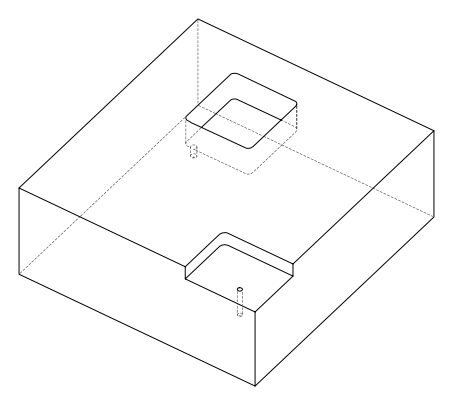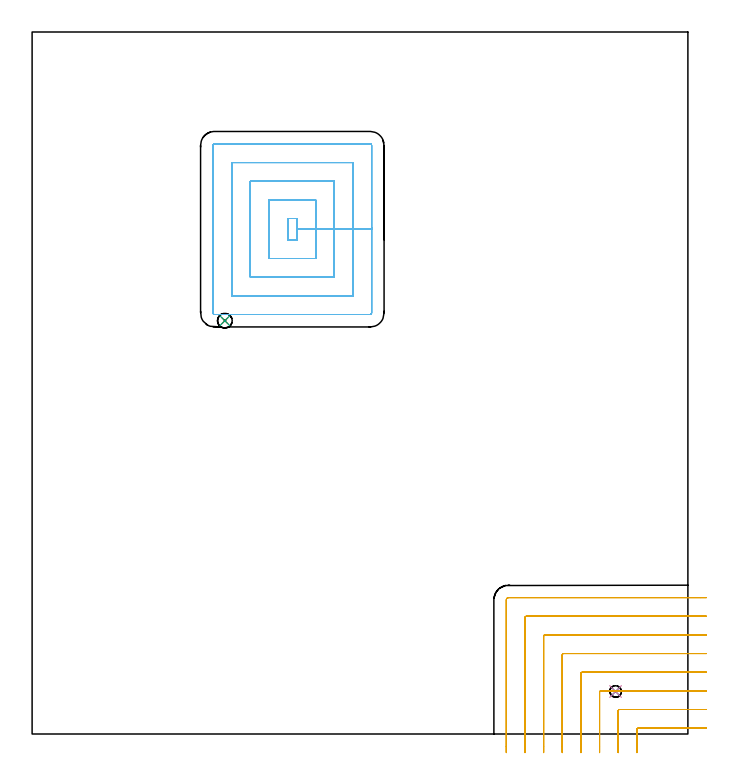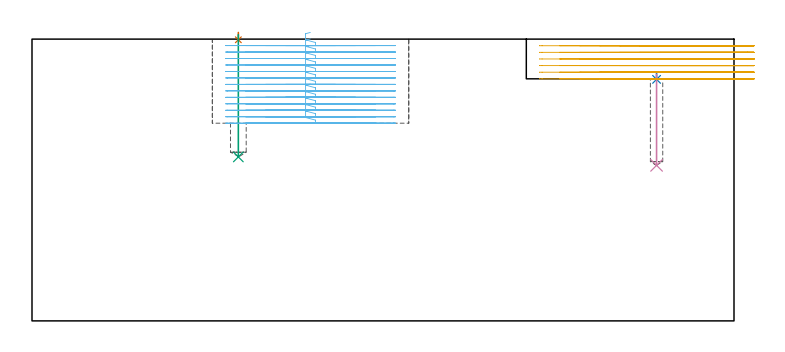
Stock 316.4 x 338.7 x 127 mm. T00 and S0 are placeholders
(PLAN: 6 operations, 3 tool changes, 36.7 min)
(1 SPOT_DRILL | STEP1POCKET | NXT0321_9005460120000 | 0.03 min | 1 mm3)
(2 SPOT_DRILL_1 | STEP1POCKET_1 | NXT0321_9005460120000 | 0.03 min | 1891 mm3)
(3 DRILL_BLIND_HOLE_INTO_CENTER | STEP1POCKET | UGT0301_191 | 0.22 min | 2033 mm3)
(4 DRILL_BLIND_HOLE_INTO_CENTER_1 | STEP1POCKET_1 | UGT0301_179 | 0.17 min | 935 mm3)
(5 MILL_CORNER_NOTCH_RECTANGULAR | CORNER_NOTCH_RECTANGULAR | NXT0201_011 | Follow Part, ap 3, ae 75% | 11.52 min | 118219 mm3)
(6 MILL_RECTANGULAR_POCKET | POCKET_RECTANGULAR_STRAIGHT | NXT0201_011 | Follow Part, ap 3, ae 75% | 24.74 min | 313441 mm3)
(TOOL NXT0321_9005460120000 | NC Spot Drill, 142deg, 12mm, Carbide, Uncoated | D12 PA142 FL30 Z2)
(TOOL UGT0301_191 | Twist Drill 7.1 mm | D7.1 PA118 FL66 Z2)
(TOOL UGT0301_179 | Twist Drill 5.6 mm | D5.6 PA118 FL55 Z2)
(TOOL NXT0201_011 | ENDMILL 12mm [2P460-1200-NA 1630] | D12 FL38 Z6)
(OP 1 SPOT_DRILL)
G17 G21 G94 G90
T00 M6
G54
G17 G0 G90 X93. Y199.4 S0 M3
G43 Z137. H0
G94 G81 G98 Z126.694 F250. R130.
G80
M5
M2
(OP 2 SPOT_DRILL_1)
G17 G21 G94 G90
T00 M6
G54
G17 G0 G90 X281.5 Y20.5 S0 M3
G43 Z137. H0
G94 G81 G98 Z108.859 F250. R112.1
G80
M5
M2
(OP 3 DRILL_BLIND_HOLE_INTO_CENTER)
G17 G21 G94 G90
T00 M6
G54
G17 G0 G90 X93. Y199.4 S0 M3
G43 Z137. H0
G94 G81 G98 Z73.9 F250. R129.
G80
M5
M2
(OP 4 DRILL_BLIND_HOLE_INTO_CENTER_1)
G17 G21 G94 G90
T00 M6
G54
G17 G0 G90 X281.5 Y20.5 S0 M3
G43 Z137. H0
G94 G81 G98 Z70.1 F250. R111.1
G80
M5
M2
(OP 5 MILL_CORNER_NOTCH_RECTANGULAR)
G17 G21 G94 G90
T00 M6
G54
G17 G0 G90 X325.4 Y2.8 S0 M3
G43 Z137. H1
Z124.017
G94 G1 X322.4 F250.
X292.395 F500.
G3 X291.8 Y2.205 R0.6
G1 Y-6.
Y-9. F250.
G0 Z137.
X325.4 Y11.8
Z124.017
G1 X322.4
X283.395 F500.
G3 X282.8 Y11.205 R0.6
G1 Y-6.
Y-9. F250.
G0 Z137.
X325.4 Y20.8
Z124.017
G1 X322.4
X274.396 F500.
G3 X273.8 Y20.204 R0.6
G1 Y-6.
Y-9. F250.
G0 Z137.
X325.4 Y29.8
Z124.017
G1 X322.4
X265.396 F500.
G3 X264.8 Y29.204 R0.6
G1 Y-6.
Y-9. F250.
G0 Z137.
X325.4 Y38.8
Z124.017
G1 X322.4
X256.396 F500.
G3 X255.8 Y38.204 R0.6
G1 Y-6.
Y-9. F250.
G0 Z137.
X325.4 Y47.8
Z124.017
G1 X322.4
X247.396 F500.
G3 X246.8 Y47.204 R0.6
G1 Y-6.
Y-9. F250.
G0 Z137.
X325.4 Y56.8
Z124.017
G1 X322.4
X238.397 F500.
G3 X237.8 Y56.203 R0.6
G1 Y-6.
Y-9. F250.
G0 Z137.
X325.4 Y65.8
Z124.017
G1 X322.4
X229.9 F500.
G3 X228.8 Y64.7 R1.1
G1 Y-6.
Y-9. F250.
G0 Z137.
X325.4 Y2.8
Z121.033
G1 X322.4
X292.395 F500.
G3 X291.8 Y2.205 R0.6
G1 Y-6.
Y-9. F250.
G0 Z137.
X325.4 Y11.8
Z121.033
G1 X322.4
X283.395 F500.
G3 X282.8 Y11.205 R0.6
G1 Y-6.
Y-9. F250.
G0 Z137.
X325.4 Y20.8
Z121.033
G1 X322.4
X274.396 F500.
G3 X273.8 Y20.204 R0.6
G1 Y-6.
Y-9. F250.
G0 Z137.
X325.4 Y29.8
Z121.033
G1 X322.4
X265.396 F500.
G3 X264.8 Y29.204 R0.6
G1 Y-6.
Y-9. F250.
G0 Z137.
X325.4 Y38.8
Z121.033
G1 X322.4
X256.396 F500.
G3 X255.8 Y38.204 R0.6
G1 Y-6.
Y-9. F250.
G0 Z137.
X325.4 Y47.8
Z121.033
G1 X322.4
X247.396 F500.
G3 X246.8 Y47.204 R0.6
G1 Y-6.
Y-9. F250.
G0 Z137.
X325.4 Y56.8
Z121.033
G1 X322.4
X238.397 F500.
G3 X237.8 Y56.203 R0.6
G1 Y-6.
Y-9. F250.
G0 Z137.
X325.4 Y65.8
Z121.033
G1 X322.4
X229.9 F500.
G3 X228.8 Y64.7 R1.1
G1 Y-6.
Y-9. F250.
G0 Z137.
X325.4 Y2.8
Z118.05
G1 X322.4
X292.395 F500.
G3 X291.8 Y2.205 R0.6
G1 Y-6.
Y-9. F250.
G0 Z137.
X325.4 Y11.8
Z118.05
G1 X322.4
X283.395 F500.
G3 X282.8 Y11.205 R0.6
G1 Y-6.
Y-9. F250.
G0 Z137.
X325.4 Y20.8
Z118.05
G1 X322.4
X274.396 F500.
G3 X273.8 Y20.204 R0.6
G1 Y-6.
Y-9. F250.
G0 Z137.
X325.4 Y29.8
Z118.05
G1 X322.4
X265.396 F500.
G3 X264.8 Y29.204 R0.6
G1 Y-6.
Y-9. F250.
G0 Z137.
X325.4 Y38.8
Z118.05
G1 X322.4
X256.396 F500.
G3 X255.8 Y38.204 R0.6
G1 Y-6.
Y-9. F250.
G0 Z137.
X325.4 Y47.8
Z118.05
G1 X322.4
X247.396 F500.
G3 X246.8 Y47.204 R0.6
G1 Y-6.
Y-9. F250.
G0 Z137.
X325.4 Y56.8
Z118.05
G1 X322.4
X238.397 F500.
G3 X237.8 Y56.203 R0.6
G1 Y-6.
Y-9. F250.
G0 Z137.
X325.4 Y65.8
Z118.05
G1 X322.4
X229.9 F500.
G3 X228.8 Y64.7 R1.1
G1 Y-6.
Y-9. F250.
G0 Z137.
X325.4 Y2.8
Z115.067
G1 X322.4
X292.395 F500.
G3 X291.8 Y2.205 R0.6
G1 Y-6.
Y-9. F250.
G0 Z137.
X325.4 Y11.8
Z115.067
G1 X322.4
X283.395 F500.
G3 X282.8 Y11.205 R0.6
G1 Y-6.
Y-9. F250.
G0 Z137.
X325.4 Y20.8
Z115.067
G1 X322.4
X274.396 F500.
G3 X273.8 Y20.204 R0.6
G1 Y-6.
Y-9. F250.
G0 Z137.
X325.4 Y29.8
Z115.067
G1 X322.4
X265.396 F500.
G3 X264.8 Y29.204 R0.6
G1 Y-6.
Y-9. F250.
G0 Z137.
X325.4 Y38.8
Z115.067
G1 X322.4
X256.396 F500.
G3 X255.8 Y38.204 R0.6
G1 Y-6.
Y-9. F250.
G0 Z137.
X325.4 Y47.8
Z115.067
G1 X322.4
X247.396 F500.
G3 X246.8 Y47.204 R0.6
G1 Y-6.
Y-9. F250.
G0 Z137.
X325.4 Y56.8
Z115.067
G1 X322.4
X238.397 F500.
G3 X237.8 Y56.203 R0.6
G1 Y-6.
Y-9. F250.
G0 Z137.
X325.4 Y65.8
Z115.067
G1 X322.4
X229.9 F500.
G3 X228.8 Y64.7 R1.1
G1 Y-6.
Y-9. F250.
G0 Z137.
X325.4 Y2.8
Z112.083
G1 X322.4
X292.395 F500.
G3 X291.8 Y2.205 R0.6
G1 Y-6.
Y-9. F250.
G0 Z137.
X325.4 Y11.8
Z112.083
G1 X322.4
X283.395 F500.
G3 X282.8 Y11.205 R0.6
G1 Y-6.
Y-9. F250.
G0 Z137.
X325.4 Y20.8
Z112.083
G1 X322.4
X274.396 F500.
G3 X273.8 Y20.204 R0.6
G1 Y-6.
Y-9. F250.
G0 Z137.
X325.4 Y29.8
Z112.083
G1 X322.4
X265.396 F500.
G3 X264.8 Y29.204 R0.6
G1 Y-6.
Y-9. F250.
G0 Z137.
X325.4 Y38.8
Z112.083
G1 X322.4
X256.396 F500.
G3 X255.8 Y38.204 R0.6
G1 Y-6.
Y-9. F250.
G0 Z137.
X325.4 Y47.8
Z112.083
G1 X322.4
X247.396 F500.
G3 X246.8 Y47.204 R0.6
G1 Y-6.
Y-9. F250.
G0 Z137.
X325.4 Y56.8
Z112.083
G1 X322.4
X238.397 F500.
G3 X237.8 Y56.203 R0.6
G1 Y-6.
Y-9. F250.
G0 Z137.
X325.4 Y65.8
Z112.083
G1 X322.4
X229.9 F500.
G3 X228.8 Y64.7 R1.1
G1 Y-6.
Y-9. F250.
G0 Z137.
X325.4 Y2.8
Z109.1
G1 X322.4
X292.395 F500.
G3 X291.8 Y2.205 R0.6
G1 Y-6.
Y-9. F250.
G0 Z137.
X325.4 Y11.8
Z109.1
G1 X322.4
X283.395 F500.
G3 X282.8 Y11.205 R0.6
G1 Y-6.
Y-9. F250.
G0 Z137.
X325.4 Y20.8
Z109.1
G1 X322.4
X274.396 F500.
G3 X273.8 Y20.204 R0.6
G1 Y-6.
Y-9. F250.
G0 Z137.
X325.4 Y29.8
Z109.1
G1 X322.4
X265.396 F500.
G3 X264.8 Y29.204 R0.6
G1 Y-6.
Y-9. F250.
G0 Z137.
X325.4 Y38.8
Z109.1
G1 X322.4
X256.396 F500.
G3 X255.8 Y38.204 R0.6
G1 Y-6.
Y-9. F250.
G0 Z137.
X325.4 Y47.8
Z109.1
G1 X322.4
X247.396 F500.
G3 X246.8 Y47.204 R0.6
G1 Y-6.
Y-9. F250.
G0 Z137.
X325.4 Y56.8
Z109.1
G1 X322.4
X238.397 F500.
G3 X237.8 Y56.203 R0.6
G1 Y-6.
Y-9. F250.
G0 Z137.
X325.4 Y65.8
Z109.1
G1 X322.4
X229.9 F500.
G3 X228.8 Y64.7 R1.1
G1 Y-6.
Y-9. F250.
G0 Z137.
M5
M2
(OP 6 MILL_RECTANGULAR_POCKET)
G17 G21 G94 G90
T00 M6
G54
G17 G0 G90 X125.426 Y248.7 S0 M3
G43 Z137. H1
Z130.
G94 G1 X123.3 Z129.43 F250.
Y238.4 Z126.67
X127.8 Z125.464
Y243.55 Z124.085
Y248.7 F500.
X123.3
Y238.4
X127.8
Y243.55
X136.8
Y257.7
X114.3
Y229.4
X136.8
Y243.55
X145.8
Y266.7
X105.3
Y220.4
X145.8
Y243.55
X154.8
Y275.7
X96.3
Y211.4
X154.8
Y243.55
X163.8
Y284.
G3 X163.1 Y284.7 R0.7
G1 X88.
G3 X87.3 Y284. R0.7
G1 Y203.1
G3 X88. Y202.4 R0.7
G1 X163.1
G3 X163.8 Y203.1 R0.7
G1 Y243.55
Y244.55
G0 X125.426 Y248.7 Z127.085
G1 X123.3 Z126.515 F250.
Y238.4 Z123.755
X127.8 Z122.549
Y243.55 Z121.169
Y248.7 F500.
X123.3
Y238.4
X127.8
Y243.55
X136.8
Y257.7
X114.3
Y229.4
X136.8
Y243.55
X145.8
Y266.7
X105.3
Y220.4
X145.8
Y243.55
X154.8
Y275.7
X96.3
Y211.4
X154.8
Y243.55
X163.8
Y284.
G3 X163.1 Y284.7 R0.7
G1 X88.
G3 X87.3 Y284. R0.7
G1 Y203.1
G3 X88. Y202.4 R0.7
G1 X163.1
G3 X163.8 Y203.1 R0.7
G1 Y243.55
Y244.55
G0 X125.426 Y248.7 Z124.169
G1 X123.3 Z123.599 F250.
Y238.4 Z120.839
X127.8 Z119.634
Y243.55 Z118.254
Y248.7 F500.
X123.3
Y238.4
X127.8
Y243.55
X136.8
Y257.7
X114.3
Y229.4
X136.8
Y243.55
X145.8
Y266.7
X105.3
Y220.4
X145.8
Y243.55
X154.8
Y275.7
X96.3
Y211.4
X154.8
Y243.55
X163.8
Y284.
G3 X163.1 Y284.7 R0.7
G1 X88.
G3 X87.3 Y284. R0.7
G1 Y203.1
G3 X88. Y202.4 R0.7
G1 X163.1
G3 X163.8 Y203.1 R0.7
G1 Y243.55
Y244.55
G0 X125.426 Y248.7 Z121.254
G1 X123.3 Z120.684 F250.
Y238.4 Z117.924
X127.8 Z116.718
Y243.55 Z115.338
Y248.7 F500.
X123.3
Y238.4
X127.8
Y243.55
X136.8
Y257.7
X114.3
Y229.4
X136.8
Y243.55
X145.8
Y266.7
X105.3
Y220.4
X145.8
Y243.55
X154.8
Y275.7
X96.3
Y211.4
X154.8
Y243.55
X163.8
Y284.
G3 X163.1 Y284.7 R0.7
G1 X88.
G3 X87.3 Y284. R0.7
G1 Y203.1
G3 X88. Y202.4 R0.7
G1 X163.1
G3 X163.8 Y203.1 R0.7
G1 Y243.55
Y244.55
G0 X125.426 Y248.7 Z118.338
G1 X123.3 Z117.769 F250.
Y238.4 Z115.009
X127.8 Z113.803
Y243.55 Z112.423
Y248.7 F500.
X123.3
Y238.4
X127.8
Y243.55
X136.8
Y257.7
X114.3
Y229.4
X136.8
Y243.55
X145.8
Y266.7
X105.3
Y220.4
X145.8
Y243.55
X154.8
Y275.7
X96.3
Y211.4
X154.8
Y243.55
X163.8
Y284.
G3 X163.1 Y284.7 R0.7
G1 X88.
G3 X87.3 Y284. R0.7
G1 Y203.1
G3 X88. Y202.4 R0.7
G1 X163.1
G3 X163.8 Y203.1 R0.7
G1 Y243.55
Y244.55
G0 X125.426 Y248.7 Z115.423
G1 X123.3 Z114.853 F250.
Y238.4 Z112.093
X127.8 Z110.888
Y243.55 Z109.508
Y248.7 F500.
X123.3
Y238.4
X127.8
Y243.55
X136.8
Y257.7
X114.3
Y229.4
X136.8
Y243.55
X145.8
Y266.7
X105.3
Y220.4
X145.8
Y243.55
X154.8
Y275.7
X96.3
Y211.4
X154.8
Y243.55
X163.8
Y284.
G3 X163.1 Y284.7 R0.7
G1 X88.
G3 X87.3 Y284. R0.7
G1 Y203.1
G3 X88. Y202.4 R0.7
G1 X163.1
G3 X163.8 Y203.1 R0.7
G1 Y243.55
Y244.55
G0 X125.426 Y248.7 Z112.508
G1 X123.3 Z111.938 F250.
Y238.4 Z109.178
X127.8 Z107.972
Y243.55 Z106.592
Y248.7 F500.
X123.3
Y238.4
X127.8
Y243.55
X136.8
Y257.7
X114.3
Y229.4
X136.8
Y243.55
X145.8
Y266.7
X105.3
Y220.4
X145.8
Y243.55
X154.8
Y275.7
X96.3
Y211.4
X154.8
Y243.55
X163.8
Y284.
G3 X163.1 Y284.7 R0.7
G1 X88.
G3 X87.3 Y284. R0.7
G1 Y203.1
G3 X88. Y202.4 R0.7
G1 X163.1
G3 X163.8 Y203.1 R0.7
G1 Y243.55
Y244.55
G0 X125.426 Y248.7 Z109.592
G1 X123.3 Z109.022 F250.
Y238.4 Z106.263
X127.8 Z105.057
Y243.55 Z103.677
Y248.7 F500.
X123.3
Y238.4
X127.8
Y243.55
X136.8
Y257.7
X114.3
Y229.4
X136.8
Y243.55
X145.8
Y266.7
X105.3
Y220.4
X145.8
Y243.55
X154.8
Y275.7
X96.3
Y211.4
X154.8
Y243.55
X163.8
Y284.
G3 X163.1 Y284.7 R0.7
G1 X88.
G3 X87.3 Y284. R0.7
G1 Y203.1
G3 X88. Y202.4 R0.7
G1 X163.1
G3 X163.8 Y203.1 R0.7
G1 Y243.55
Y244.55
G0 X125.426 Y248.7 Z106.677
G1 X123.3 Z106.107 F250.
Y238.4 Z103.347
X127.8 Z102.141
Y243.55 Z100.762
Y248.7 F500.
X123.3
Y238.4
X127.8
Y243.55
X136.8
Y257.7
X114.3
Y229.4
X136.8
Y243.55
X145.8
Y266.7
X105.3
Y220.4
X145.8
Y243.55
X154.8
Y275.7
X96.3
Y211.4
X154.8
Y243.55
X163.8
Y284.
G3 X163.1 Y284.7 R0.7
G1 X88.
G3 X87.3 Y284. R0.7
G1 Y203.1
G3 X88. Y202.4 R0.7
G1 X163.1
G3 X163.8 Y203.1 R0.7
G1 Y243.55
Y244.55
G0 X125.426 Y248.7 Z103.762
G1 X123.3 Z103.192 F250.
Y238.4 Z100.432
X127.8 Z99.226
Y243.55 Z97.846
Y248.7 F500.
X123.3
Y238.4
X127.8
Y243.55
X136.8
Y257.7
X114.3
Y229.4
X136.8
Y243.55
X145.8
Y266.7
X105.3
Y220.4
X145.8
Y243.55
X154.8
Y275.7
X96.3
Y211.4
X154.8
Y243.55
X163.8
Y284.
G3 X163.1 Y284.7 R0.7
G1 X88.
G3 X87.3 Y284. R0.7
G1 Y203.1
G3 X88. Y202.4 R0.7
G1 X163.1
G3 X163.8 Y203.1 R0.7
G1 Y243.55
Y244.55
G0 X125.426 Y248.7 Z100.846
G1 X123.3 Z100.276 F250.
Y238.4 Z97.516
X127.8 Z96.311
Y243.55 Z94.931
Y248.7 F500.
X123.3
Y238.4
X127.8
Y243.55
X136.8
Y257.7
X114.3
Y229.4
X136.8
Y243.55
X145.8
Y266.7
X105.3
Y220.4
X145.8
Y243.55
X154.8
Y275.7
X96.3
Y211.4
X154.8
Y243.55
X163.8
Y284.
G3 X163.1 Y284.7 R0.7
G1 X88.
G3 X87.3 Y284. R0.7
G1 Y203.1
G3 X88. Y202.4 R0.7
G1 X163.1
G3 X163.8 Y203.1 R0.7
G1 Y243.55
Y244.55
G0 X125.426 Y248.7 Z97.931
G1 X123.3 Z97.361 F250.
Y238.4 Z94.601
X127.8 Z93.395
Y243.55 Z92.015
Y248.7 F500.
X123.3
Y238.4
X127.8
Y243.55
X136.8
Y257.7
X114.3
Y229.4
X136.8
Y243.55
X145.8
Y266.7
X105.3
Y220.4
X145.8
Y243.55
X154.8
Y275.7
X96.3
Y211.4
X154.8
Y243.55
X163.8
Y284.
G3 X163.1 Y284.7 R0.7
G1 X88.
G3 X87.3 Y284. R0.7
G1 Y203.1
G3 X88. Y202.4 R0.7
G1 X163.1
G3 X163.8 Y203.1 R0.7
G1 Y243.55
Y244.55
G0 X125.426 Y248.7 Z95.015
G1 X123.3 Z94.446 F250.
Y238.4 Z91.686
X127.8 Z90.48
Y243.55 Z89.1
Y248.7 F500.
X123.3
Y238.4
X127.8
Y243.55
X136.8
Y257.7
X114.3
Y229.4
X136.8
Y243.55
X145.8
Y266.7
X105.3
Y220.4
X145.8
Y243.55
X154.8
Y275.7
X96.3
Y211.4
X154.8
Y243.55
X163.8
Y284.
G3 X163.1 Y284.7 R0.7
G1 X88.
G3 X87.3 Y284. R0.7
G1 Y203.1
G3 X88. Y202.4 R0.7
G1 X163.1
G3 X163.8 Y203.1 R0.7
G1 Y243.55
Y244.55
G0 Z137.
M5
M2
